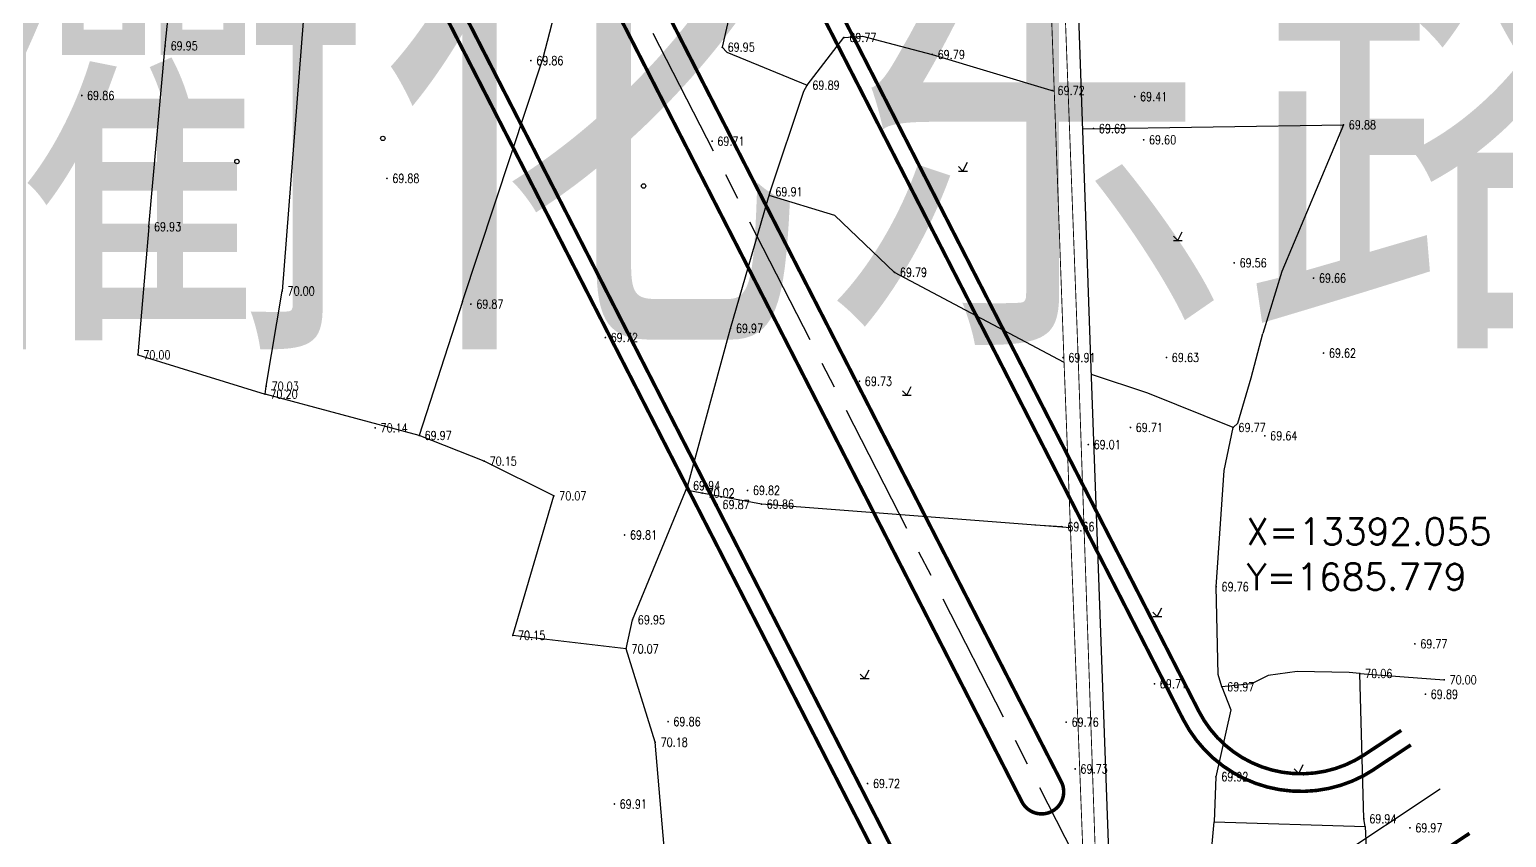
# Model space of a CAD drawing. Extents: x 10519 to 17598, y -625 to 2857.
# Drawn here: x 13277.5 to 13444.7, y 1680.6 to 1772.1 of the extents above; entities that cross this region are included whole.
import ezdxf
from ezdxf.enums import TextEntityAlignment as Align

# ---------------------------------------------------------------- set-up
doc = ezdxf.new("R2010")
doc.units = 0
doc.header["$MEASUREMENT"] = 0
doc.linetypes.add('CENTER', pattern=[2, 1.25, -0.25, 0.25, -0.25])
doc.linetypes.add('CENTERX2', pattern=[4, 2.5, -0.5, 0.5, -0.5])
doc.layers.get('0').update_dxf_attribs({"linetype": 'CONTINUOUS'})
for name, color, linetype in [('0-现状单位', 7, 'CONTINUOUS'), ('00000衢化东路中线', 1, 'CENTER'), ('00000道路边线', 2, 'CONTINUOUS'), ('0000原地形', 252, 'CONTINUOUS'), ('0000道路坐标', 3, 'CENTER'), ('GCD', 224, 'CONTINUOUS')]:
    doc.layers.add(name, color=color, linetype=linetype)
doc.styles.add('HZ', font='txt8.shx', dxfattribs={"width": 0.8, "bigfont": 'hz.shx'})
doc.styles.get("Standard").update_dxf_attribs({"font": 'txt8.shx', "width": 0.8, "bigfont": 'hz.shx'})
doc.linetypes.add('10421', pattern='A,2,[150,AAA.SHX,S=1,R=0,X=0,Y=1],1e-11', length=2)

# ---------------------------------------------------------------- blocks, each defined once
blk = doc.blocks.new('GC200')
at = {"linetype": 'Continuous', "const_width": 0.2, "flags": 128}
blk.add_lwpolyline([(-0.1, 0, 1), (0.1, 0, 1)], format="xyb", close=True, dxfattribs=at)

msp = doc.modelspace()

# ---------------------------------------------------------------- linework, layer by layer
at = {"layer": '00000衢化东路中线', "color": 6, "linetype": 'CENTERX2', "ltscale": 6}
for p, q in [((13293.33, 1878.52), (13403.37, 1663.69)), ((13437.18, 1686.07), (13403.78, 1663.97))]:
    msp.add_line(p, q, dxfattribs=at)
at = {"layer": '00000道路边线', "const_width": 0.4}
for points in [[(13154.59, 2358.11), (13269.29, 2372.28), (13149.25, 2357.45, 0.40253), (13131.77, 2335.95, 0.089321), (13175.86, 2170.88), (13298.54, 1909.76, 0.45748), (13320.39, 1903.63), (13327.02, 1893.62), (13322.37, 1890.55, 0.381993), (13317.3, 1871.2), (13408.08, 1693.99, 0.447185), (13429.7, 1688.32)], [(13428.6, 1689.98), (13428.6, 1689.98, -0.447185), (13409.86, 1694.9), (13315.67, 1878.77)], [(13076.95, 1728.12, 0.414214), (13074.41, 1715.65), (13186.93, 1545.64, 0.414214), (13207.72, 1541.4), (13374.32, 1651.66, 0.381993), (13379.4, 1671.01), (13288.62, 1848.22, 0.447185), (13266.99, 1853.89), (13076.95, 1728.12)], [(13283.43, 1853.97), (13377.62, 1670.1, -0.381993), (13373.22, 1653.33), (13207.45, 1543.62, -0.414214), (13190.82, 1547.01), (13185.3, 1555.35), (13175.55, 1570.09)], [(14733.95, 1502.22), (14669.36, 1525.24), (14326.64, 1630.98, 0.224647), (13637.4, 1531.98), (13568.88, 1486.63, -0.417908), (13534.07, 1493.95), (13429.65, 1656.13, -0.410529), (13433.98, 1676.76), (13440.5, 1681.07)]]:
    msp.add_lwpolyline(points, format="xyb", dxfattribs=at)
at = {"layer": '00000道路边线'}
msp.add_lwpolyline([(13432.77, 1692.74, 0.4, 0.4, 0), (13428.6, 1689.98, 0.4, 0.4, -0.447185), (13409.86, 1694.9, 0.4, 0.4, 0), (13319.08, 1872.11, 0.4, 0.4, -0.381993), (13323.48, 1888.88, 0.4, 0.4, 0), (13329.79, 1893.05, 0.4, 0.4, 0), (13320.87, 1906.53, 0.4, 0.4, -0.50504), (13300.35, 1910.61, 0.4, 0.4, 0), (13177.67, 2171.73, 0.4, 0.4, -0.089321), (13133.76, 2336.11, 0.4, 0.4, -0.40253), (13149.49, 2355.46, 0.4, 0.4, 0), (13154.84, 2356.12, 0, 0, 0)], format="xyseb", dxfattribs=at)
at = {"layer": '00000道路边线', "const_width": 0.4}
msp.add_lwpolyline([(13302.42, 1855.29, -1), (13306.87, 1857.57), (13394.28, 1686.92, -1), (13389.83, 1684.64)], format="xyb", close=True, dxfattribs=at)
msp.add_lwpolyline([(13433.86, 1691.09), (13429.69, 1688.33)], dxfattribs=at)
at = {"layer": '0000原地形', "linetype": 'Continuous'}
for p, q in [((13397.64, 1734.83), (13395.28, 1801.36)), ((13335.61, 1768.91), (13341.34, 1790.9)), ((13292.83, 1770.27), (13293.96, 1781.61)), ((13308.46, 1773.03, 70), (13306.07, 1742.5, 70)), ((13365.5, 1765.82, 70.09), (13369.67, 1771.21, 70.09)), ((13369.67, 1771.21, 70.09), (13371.76, 1771.37, 70.09)), ((13371.76, 1771.37, 70.09), (13379.68, 1769.29, 70.09)), ((13290.95, 1749.78), (13292.83, 1770.27)), ((13355.9, 1770.12, 69.87), (13356.41, 1769.54, 69.87)), ((13356.41, 1769.54, 69.87), (13365.5, 1765.82, 69.87)), ((13379.68, 1769.29, 70.09), (13393.48, 1765.14, 70.09)), ((13326.49, 1741.3), (13335.61, 1768.91)), ((13361.31, 1753.74, 70.09), (13365.15, 1765.13, 70.09)), ((13365.15, 1765.13, 70.09), (13365.5, 1765.82, 70.09)), ((13396.71, 1760.88, 69.69), (13426.23, 1761.33, 69.69)), ((13426.23, 1761.33, 69.69), (13419.24, 1744.72, 69.69)), ((13426.23, 1761.33), (13419.24, 1744.72)), ((13356.84, 1738.27, 70.09), (13361.31, 1753.74, 70.09)), ((13368.65, 1751.06, 69.86), (13361.19, 1753.31, 69.86)), ((13375.4, 1744.62, 69.86), (13368.65, 1751.06, 69.86)), ((13290.95, 1749.78, 70), (13289.74, 1735.28, 70)), ((13394.59, 1734.41, 69.86), (13375.4, 1744.62, 69.86)), ((13419.24, 1744.72), (13417.1, 1737.68)), ((13304.26, 1731.72, 69.97), (13306.07, 1742.5, 69.97)), ((13326.49, 1741.3, 70.07), (13321.58, 1726.14, 70.07)), ((13351.98, 1720.46, 70.09), (13356.84, 1738.27, 70.09)), ((13415.79, 1732.66, 69.77), (13417.1, 1737.68, 69.77)), ((13289.74, 1735.28, 70), (13304.13, 1730.83, 70)), ((13399.86, 1673.18), (13397.64, 1734.83)), ((13404.07, 1730.94, 69.97), (13397.7, 1733.06, 69.97)), ((13414.28, 1727.55, 69.77), (13415.79, 1732.66, 69.77)), ((13304.13, 1730.83, 69.97), (13304.26, 1731.72, 69.97)), ((13321.58, 1726.14, 69.97), (13304.13, 1730.83, 69.97)), ((13413.74, 1727.04, 69.97), (13404.07, 1730.94, 69.97)), ((13413.74, 1727.04, 69.77), (13414.28, 1727.55, 69.77)), ((13328.95, 1723.23, 70.07), (13321.58, 1726.14, 70.07)), ((13412.71, 1722.18, 69.97), (13413.74, 1727.04, 69.97)), ((13336.83, 1719.3, 70.07), (13328.95, 1723.23, 70.07)), ((13411.82, 1709.01, 69.97), (13412.71, 1722.18, 69.97)), ((13332.17, 1703.5, 70.07), (13336.83, 1719.3, 70.07)), ((13345.73, 1705.26, 70.09), (13351.98, 1720.46, 70.09)), ((13360.33, 1718.37), (13351.77, 1719.96)), ((13395.31, 1715.68), (13360.33, 1718.37)), ((13394.36, 1715.81, 69.66), (13391.28, 1715.99, 69.66)), ((13412.06, 1699.08, 69.97), (13411.82, 1709.01, 69.97)), ((13345.02, 1701.96, 70.09), (13345.73, 1705.26, 70.09)), ((13345.02, 1701.96, 70.07), (13332.17, 1703.5, 70.07)), ((13348.31, 1691.39, 70.09), (13345.02, 1701.96, 70.09)), ((13412.46, 1697.67, 69.97), (13412.06, 1699.08, 69.97)), ((13421, 1699.42, 69.97), (13417.71, 1698.97, 69.97)), ((13426.88, 1699.31, 69.97), (13421, 1699.42, 69.97)), ((13428.08, 1699.18, 69.97), (13426.88, 1699.31, 69.97)), ((13428.55, 1682.73, 69.97), (13428.08, 1699.18, 69.97)), ((13428.08, 1699.18, 69.97), (13437.64, 1698.47, 69.97)), ((13415.81, 1698.01, 69.97), (13412.46, 1697.67, 69.97)), ((13412.46, 1697.67, 69.97), (13413.49, 1695.05, 69.97)), ((13417.71, 1698.97, 69.97), (13415.81, 1698.01, 69.97)), ((13413.49, 1695.05, 69.97), (13411.79, 1687.49, 69.97)), ((13349.32, 1679.52, 70.09), (13348.31, 1691.39, 70.09)), ((13411.79, 1687.49, 69.97), (13411.58, 1682.38, 69.97)), ((13410.55, 1670.94, 70), (13411.58, 1682.38, 70)), ((13411.58, 1682.38, 70), (13428.68, 1681.85, 70)), ((13428.68, 1681.85, 69.97), (13428.55, 1682.73, 69.97)), ((13428.68, 1681.85, 70), (13429.42, 1665.87, 70))]:
    msp.add_line(p, q, dxfattribs=at)
at = {"layer": '0000原地形', "linetype": '10421'}
msp.add_line((13358.72, 1782.55, 69.87), (13355.9, 1770.12, 69.87), dxfattribs=at)
at = {"layer": '0000原地形'}
for p, q in [((13382.65, 1756.59), (13383.15, 1756.09)), ((13382.65, 1756.09), (13383.65, 1756.09)), ((13383.15, 1756.09), (13383.65, 1757.09)), ((13407.48, 1748.21), (13407.98, 1749.21)), ((13406.98, 1748.71), (13407.48, 1748.21)), ((13406.98, 1748.21), (13407.98, 1748.21)), ((13376.3, 1731.19), (13376.8, 1730.69)), ((13376.8, 1730.69), (13377.3, 1731.69)), ((13376.3, 1730.69), (13377.3, 1730.69)), ((13404.65, 1706.12), (13405.15, 1705.62)), ((13405.15, 1705.62), (13405.65, 1706.62)), ((13404.65, 1705.62), (13405.65, 1705.62)), ((13371.51, 1699.11), (13372.01, 1698.61)), ((13372.01, 1698.61), (13372.51, 1699.61)), ((13371.51, 1698.61), (13372.51, 1698.61)), ((13420.66, 1688.37), (13421.16, 1687.87)), ((13420.66, 1687.87), (13421.66, 1687.87)), ((13421.16, 1687.87), (13421.66, 1688.87))]:
    msp.add_line(p, q, dxfattribs=at)
at = {"layer": '0000原地形', "linetype": 'Continuous', "const_width": 0.1, "flags": 128}
for points in [[(13393.7, 1801.06), (13396.19, 1735.01), (13398.33, 1673.22)], [(13396.95, 1673.22), (13394.58, 1734.82), (13392.2, 1800.77)]]:
    msp.add_lwpolyline(points, dxfattribs=at)
at = {"layer": '0000原地形', "linetype": 'Continuous'}
for centre in [(13317.46, 1759.79), (13300.94, 1757.17), (13346.99, 1754.4)]:
    msp.add_ellipse(centre, major_axis=(0.177, 0.177), ratio=1, start_param=5.497787, end_param=11.780972, dxfattribs=at)

# ---------------------------------------------------------------- block references
at = {"layer": 'GCD', "linetype": 'Continuous'}
ref = msp.add_blockref('GC200', (13369.67, 1771.21, 69.77), dxfattribs=dict(at, xscale=0.5, yscale=0.5, zscale=0.5))
ref.add_attrib('height', '69.77', dxfattribs={"linetype": 'Continuous', "height": 1, "style": 'HZ', "width": 0.8}).set_placement((13370.27, 1771.21, 69.77), align=Align.MIDDLE_LEFT)
ref = msp.add_blockref('GC200', (13292.83, 1770.27, 69.94), dxfattribs=dict(at, xscale=0.5, yscale=0.5, zscale=0.5))
ref.add_attrib('height', '69.95', dxfattribs={"linetype": 'Continuous', "height": 1, "style": 'HZ', "width": 0.8}).set_placement((13293.43, 1770.27, 69.94), align=Align.MIDDLE_LEFT)
ref = msp.add_blockref('GC200', (13355.9, 1770.12, 69.95), dxfattribs=dict(at, xscale=0.5, yscale=0.5, zscale=0.5))
ref.add_attrib('height', '69.95', dxfattribs={"linetype": 'Continuous', "height": 1, "style": 'HZ', "width": 0.8}).set_placement((13356.5, 1770.12, 69.95), align=Align.MIDDLE_LEFT)
ref = msp.add_blockref('GC200', (13379.68, 1769.29, 69.79), dxfattribs=dict(at, xscale=0.5, yscale=0.5, zscale=0.5))
ref.add_attrib('height', '69.79', dxfattribs={"linetype": 'Continuous', "height": 1, "style": 'HZ', "width": 0.8}).set_placement((13380.28, 1769.29, 69.79), align=Align.MIDDLE_LEFT)
ref = msp.add_blockref('GC200', (13334.23, 1768.6, 69.86), dxfattribs=dict(at, xscale=0.5, yscale=0.5, zscale=0.5))
ref.add_attrib('height', '69.86', dxfattribs={"linetype": 'Continuous', "height": 1, "style": 'HZ', "width": 0.8}).set_placement((13334.83, 1768.6, 69.86), align=Align.MIDDLE_LEFT)
ref = msp.add_blockref('GC200', (13365.5, 1765.82, 69.89), dxfattribs=dict(at, xscale=0.5, yscale=0.5, zscale=0.5))
ref.add_attrib('height', '69.89', dxfattribs={"linetype": 'Continuous', "height": 1, "style": 'HZ', "width": 0.8}).set_placement((13366.1, 1765.82, 69.89), align=Align.MIDDLE_LEFT)
ref = msp.add_blockref('GC200', (13283.37, 1764.65), dxfattribs=dict(at, xscale=0.5, yscale=0.5, zscale=0.5))
ref.add_attrib('height', '69.86', dxfattribs={"linetype": 'Continuous', "height": 1, "style": 'HZ', "width": 0.8}).set_placement((13283.97, 1764.65), align=Align.MIDDLE_LEFT)
ref = msp.add_blockref('GC200', (13393.25, 1765.21, 69.72), dxfattribs=dict(at, xscale=0.5, yscale=0.5, zscale=0.5))
ref.add_attrib('height', '69.72', dxfattribs={"linetype": 'Continuous', "height": 1, "style": 'HZ', "width": 0.8}).set_placement((13393.85, 1765.21, 69.72), align=Align.MIDDLE_LEFT)
ref = msp.add_blockref('GC200', (13402.6, 1764.52, 69.41), dxfattribs=dict(at, xscale=0.5, yscale=0.5, zscale=0.5))
ref.add_attrib('height', '69.41', dxfattribs={"linetype": 'Continuous', "height": 1, "style": 'HZ', "width": 0.8}).set_placement((13403.2, 1764.52, 69.41), align=Align.MIDDLE_LEFT)
ref = msp.add_blockref('GC200', (13397.93, 1760.9, 69.69), dxfattribs=dict(at, xscale=0.5, yscale=0.5, zscale=0.5))
ref.add_attrib('height', '69.69', dxfattribs={"linetype": 'Continuous', "height": 1, "style": 'HZ', "width": 0.8}).set_placement((13398.53, 1760.9, 69.69), align=Align.MIDDLE_LEFT)
ref = msp.add_blockref('GC200', (13426.23, 1761.33, 69.88), dxfattribs=dict(at, xscale=0.5, yscale=0.5, zscale=0.5))
ref.add_attrib('height', '69.88', dxfattribs={"linetype": 'Continuous', "height": 1, "style": 'HZ', "width": 0.8}).set_placement((13426.83, 1761.33, 69.88), align=Align.MIDDLE_LEFT)
ref = msp.add_blockref('GC200', (13354.74, 1759.47, 69.71), dxfattribs=dict(at, xscale=0.5, yscale=0.5, zscale=0.5))
ref.add_attrib('height', '69.71', dxfattribs={"linetype": 'Continuous', "height": 1, "style": 'HZ', "width": 0.8}).set_placement((13355.34, 1759.47, 69.71), align=Align.MIDDLE_LEFT)
ref = msp.add_blockref('GC200', (13403.61, 1759.63, 69.6), dxfattribs=dict(at, xscale=0.5, yscale=0.5, zscale=0.5))
ref.add_attrib('height', '69.60', dxfattribs={"linetype": 'Continuous', "height": 1, "style": 'HZ', "width": 0.8}).set_placement((13404.21, 1759.63, 69.6), align=Align.MIDDLE_LEFT)
ref = msp.add_blockref('GC200', (13317.93, 1755.26), dxfattribs=dict(at, xscale=0.5, yscale=0.5, zscale=0.5))
ref.add_attrib('height', '69.88', dxfattribs={"linetype": 'Continuous', "height": 1, "style": 'HZ', "width": 0.8}).set_placement((13318.53, 1755.26), align=Align.MIDDLE_LEFT)
ref = msp.add_blockref('GC200', (13361.31, 1753.74, 69.91), dxfattribs=dict(at, xscale=0.5, yscale=0.5, zscale=0.5))
ref.add_attrib('height', '69.91', dxfattribs={"linetype": 'Continuous', "height": 1, "style": 'HZ', "width": 0.8}).set_placement((13361.91, 1753.74, 69.91), align=Align.MIDDLE_LEFT)
ref = msp.add_blockref('GC200', (13290.95, 1749.78, 69.93), dxfattribs=dict(at, xscale=0.5, yscale=0.5, zscale=0.5))
ref.add_attrib('height', '69.93', dxfattribs={"linetype": 'Continuous', "height": 1, "style": 'HZ', "width": 0.8}).set_placement((13291.55, 1749.78, 69.93), align=Align.MIDDLE_LEFT)
ref = msp.add_blockref('GC200', (13413.86, 1745.69, 69.56), dxfattribs=dict(at, xscale=0.5, yscale=0.5, zscale=0.5))
ref.add_attrib('height', '69.56', dxfattribs={"linetype": 'Continuous', "height": 1, "style": 'HZ', "width": 0.8}).set_placement((13414.46, 1745.69, 69.56), align=Align.MIDDLE_LEFT)
ref = msp.add_blockref('GC200', (13375.4, 1744.62, 69.79), dxfattribs=dict(at, xscale=0.5, yscale=0.5, zscale=0.5))
ref.add_attrib('height', '69.79', dxfattribs={"linetype": 'Continuous', "height": 1, "style": 'HZ', "width": 0.8}).set_placement((13376, 1744.62, 69.79), align=Align.MIDDLE_LEFT)
ref = msp.add_blockref('GC200', (13422.85, 1743.97, 69.66), dxfattribs=dict(at, xscale=0.5, yscale=0.5, zscale=0.5))
ref.add_attrib('height', '69.66', dxfattribs={"linetype": 'Continuous', "height": 1, "style": 'HZ', "width": 0.8}).set_placement((13423.45, 1743.97, 69.66), align=Align.MIDDLE_LEFT)
ref = msp.add_blockref('GC200', (13306.07, 1742.5, 70), dxfattribs=dict(at, xscale=0.5, yscale=0.5, zscale=0.5))
ref.add_attrib('height', '70.00', dxfattribs={"linetype": 'Continuous', "height": 1, "style": 'HZ', "width": 0.8}).set_placement((13306.67, 1742.5, 70), align=Align.MIDDLE_LEFT)
ref = msp.add_blockref('GC200', (13327.44, 1741.02, 69.87), dxfattribs=dict(at, xscale=0.5, yscale=0.5, zscale=0.5))
ref.add_attrib('height', '69.87', dxfattribs={"linetype": 'Continuous', "height": 1, "style": 'HZ', "width": 0.8}).set_placement((13328.04, 1741.02, 69.87), align=Align.MIDDLE_LEFT)
ref = msp.add_blockref('GC200', (13342.66, 1737.23), dxfattribs=dict(at, xscale=0.5, yscale=0.5, zscale=0.5))
ref.add_attrib('height', '69.72', dxfattribs={"linetype": 'Continuous', "height": 1, "style": 'HZ', "width": 0.8}).set_placement((13343.26, 1737.23), align=Align.MIDDLE_LEFT)
ref = msp.add_blockref('GC200', (13356.84, 1738.27, 69.97), dxfattribs=dict(at, xscale=0.5, yscale=0.5, zscale=0.5))
ref.add_attrib('height', '69.97', dxfattribs={"linetype": 'Continuous', "height": 1, "style": 'HZ', "width": 0.8}).set_placement((13357.44, 1738.27, 69.97), align=Align.MIDDLE_LEFT)
ref = msp.add_blockref('GC200', (13423.98, 1735.48, 69.62), dxfattribs=dict(at, xscale=0.5, yscale=0.5, zscale=0.5))
ref.add_attrib('height', '69.62', dxfattribs={"linetype": 'Continuous', "height": 1, "style": 'HZ', "width": 0.8}).set_placement((13424.58, 1735.48, 69.62), align=Align.MIDDLE_LEFT)
ref = msp.add_blockref('GC200', (13289.74, 1735.28, 70), dxfattribs=dict(at, xscale=0.5, yscale=0.5, zscale=0.5))
ref.add_attrib('height', '70.00', dxfattribs={"linetype": 'Continuous', "height": 1, "style": 'HZ', "width": 0.8}).set_placement((13290.34, 1735.28, 70), align=Align.MIDDLE_LEFT)
ref = msp.add_blockref('GC200', (13394.48, 1734.96, 69.91), dxfattribs=dict(at, xscale=0.5, yscale=0.5, zscale=0.5))
ref.add_attrib('height', '69.91', dxfattribs={"linetype": 'Continuous', "height": 1, "style": 'HZ', "width": 0.8}).set_placement((13395.08, 1734.96, 69.91), align=Align.MIDDLE_LEFT)
ref = msp.add_blockref('GC200', (13406.19, 1734.97, 69.62), dxfattribs=dict(at, xscale=0.5, yscale=0.5, zscale=0.5))
ref.add_attrib('height', '69.63', dxfattribs={"linetype": 'Continuous', "height": 1, "style": 'HZ', "width": 0.8}).set_placement((13406.79, 1734.97, 69.62), align=Align.MIDDLE_LEFT)
ref = msp.add_blockref('GC200', (13371.43, 1732.28), dxfattribs=dict(at, xscale=0.5, yscale=0.5, zscale=0.5))
ref.add_attrib('height', '69.73', dxfattribs={"linetype": 'Continuous', "height": 1, "style": 'HZ', "width": 0.8}).set_placement((13372.03, 1732.28), align=Align.MIDDLE_LEFT)
ref = msp.add_blockref('GC200', (13304.13, 1730.83, 70.2), dxfattribs=dict(at, xscale=0.5, yscale=0.5, zscale=0.5))
ref.add_attrib('height', '70.20', dxfattribs={"linetype": 'Continuous', "height": 1, "style": 'HZ', "width": 0.8}).set_placement((13304.73, 1730.83, 70.2), align=Align.MIDDLE_LEFT)
ref = msp.add_blockref('GC200', (13304.26, 1731.72, 70.03), dxfattribs=dict(at, xscale=0.5, yscale=0.5, zscale=0.5))
ref.add_attrib('height', '70.03', dxfattribs={"linetype": 'Continuous', "height": 1, "style": 'HZ', "width": 0.8}).set_placement((13304.86, 1731.72, 70.03), align=Align.MIDDLE_LEFT)
ref = msp.add_blockref('GC200', (13316.6, 1727, 70.14), dxfattribs=dict(at, xscale=0.5, yscale=0.5, zscale=0.5))
ref.add_attrib('height', '70.14', dxfattribs={"linetype": 'Continuous', "height": 1, "style": 'HZ', "width": 0.8}).set_placement((13317.2, 1727, 70.14), align=Align.MIDDLE_LEFT)
ref = msp.add_blockref('GC200', (13402.11, 1727.05, 69.71), dxfattribs=dict(at, xscale=0.5, yscale=0.5, zscale=0.5))
ref.add_attrib('height', '69.71', dxfattribs={"linetype": 'Continuous', "height": 1, "style": 'HZ', "width": 0.8}).set_placement((13402.71, 1727.05, 69.71), align=Align.MIDDLE_LEFT)
ref = msp.add_blockref('GC200', (13413.74, 1727.04, 69.77), dxfattribs=dict(at, xscale=0.5, yscale=0.5, zscale=0.5))
ref.add_attrib('height', '69.77', dxfattribs={"linetype": 'Continuous', "height": 1, "style": 'HZ', "width": 0.8}).set_placement((13414.34, 1727.04, 69.77), align=Align.MIDDLE_LEFT)
ref = msp.add_blockref('GC200', (13321.58, 1726.14, 69.97), dxfattribs=dict(at, xscale=0.5, yscale=0.5, zscale=0.5))
ref.add_attrib('height', '69.97', dxfattribs={"linetype": 'Continuous', "height": 1, "style": 'HZ', "width": 0.8}).set_placement((13322.18, 1726.14, 69.97), align=Align.MIDDLE_LEFT)
ref = msp.add_blockref('GC200', (13417.33, 1726.11, 69.64), dxfattribs=dict(at, xscale=0.5, yscale=0.5, zscale=0.5))
ref.add_attrib('height', '69.64', dxfattribs={"linetype": 'Continuous', "height": 1, "style": 'HZ', "width": 0.8}).set_placement((13417.93, 1726.11, 69.64), align=Align.MIDDLE_LEFT)
ref = msp.add_blockref('GC200', (13397.34, 1725.11, 69), dxfattribs=dict(at, xscale=0.5, yscale=0.5, zscale=0.5))
ref.add_attrib('height', '69.01', dxfattribs={"linetype": 'Continuous', "height": 1, "style": 'HZ', "width": 0.8}).set_placement((13397.94, 1725.11, 69), align=Align.MIDDLE_LEFT)
ref = msp.add_blockref('GC200', (13328.95, 1723.23, 70.15), dxfattribs=dict(at, xscale=0.5, yscale=0.5, zscale=0.5))
ref.add_attrib('height', '70.15', dxfattribs={"linetype": 'Continuous', "height": 1, "style": 'HZ', "width": 0.8}).set_placement((13329.55, 1723.23, 70.15), align=Align.MIDDLE_LEFT)
ref = msp.add_blockref('GC200', (13351.98, 1720.46, 69.94), dxfattribs=dict(at, xscale=0.5, yscale=0.5, zscale=0.5))
ref.add_attrib('height', '69.94', dxfattribs={"linetype": 'Continuous', "height": 1, "style": 'HZ', "width": 0.8}).set_placement((13352.58, 1720.46, 69.94), align=Align.MIDDLE_LEFT)
ref = msp.add_blockref('GC200', (13336.83, 1719.3, 70.07), dxfattribs=dict(at, xscale=0.5, yscale=0.5, zscale=0.5))
ref.add_attrib('height', '70.07', dxfattribs={"linetype": 'Continuous', "height": 1, "style": 'HZ', "width": 0.8}).set_placement((13337.43, 1719.3, 70.07), align=Align.MIDDLE_LEFT)
ref = msp.add_blockref('GC200', (13353.63, 1719.62, 70.02), dxfattribs=dict(at, xscale=0.5, yscale=0.5, zscale=0.5))
ref.add_attrib('height', '70.02', dxfattribs={"linetype": 'Continuous', "height": 1, "style": 'HZ', "width": 0.8}).set_placement((13354.23, 1719.62, 70.02), align=Align.MIDDLE_LEFT)
ref = msp.add_blockref('GC200', (13358.76, 1719.92, 69.82), dxfattribs=dict(at, xscale=0.5, yscale=0.5, zscale=0.5))
ref.add_attrib('height', '69.82', dxfattribs={"linetype": 'Continuous', "height": 1, "style": 'HZ', "width": 0.8}).set_placement((13359.36, 1719.92, 69.82), align=Align.MIDDLE_LEFT)
ref = msp.add_blockref('GC200', (13355.32, 1718.32, 69.87), dxfattribs=dict(at, xscale=0.5, yscale=0.5, zscale=0.5))
ref.add_attrib('height', '69.87', dxfattribs={"linetype": 'Continuous', "height": 1, "style": 'HZ', "width": 0.8}).set_placement((13355.92, 1718.32, 69.87), align=Align.MIDDLE_LEFT)
ref = msp.add_blockref('GC200', (13360.33, 1718.37, 69.86), dxfattribs=dict(at, xscale=0.5, yscale=0.5, zscale=0.5))
ref.add_attrib('height', '69.86', dxfattribs={"linetype": 'Continuous', "height": 1, "style": 'HZ', "width": 0.8}).set_placement((13360.93, 1718.37, 69.86), align=Align.MIDDLE_LEFT)
ref = msp.add_blockref('GC200', (13394.36, 1715.81, 69.66), dxfattribs=dict(at, xscale=0.5, yscale=0.5, zscale=0.5))
ref.add_attrib('height', '69.66', dxfattribs={"linetype": 'Continuous', "height": 1, "style": 'HZ', "width": 0.8}).set_placement((13394.96, 1715.81, 69.66), align=Align.MIDDLE_LEFT)
ref = msp.add_blockref('GC200', (13344.84, 1714.87, 69.81), dxfattribs=dict(at, xscale=0.5, yscale=0.5, zscale=0.5))
ref.add_attrib('height', '69.81', dxfattribs={"linetype": 'Continuous', "height": 1, "style": 'HZ', "width": 0.8}).set_placement((13345.44, 1714.87, 69.81), align=Align.MIDDLE_LEFT)
ref = msp.add_blockref('GC200', (13411.82, 1709.01, 69.76), dxfattribs=dict(at, xscale=0.5, yscale=0.5, zscale=0.5))
ref.add_attrib('height', '69.76', dxfattribs={"linetype": 'Continuous', "height": 1, "style": 'HZ', "width": 0.8}).set_placement((13412.42, 1709.01, 69.76), align=Align.MIDDLE_LEFT)
ref = msp.add_blockref('GC200', (13345.73, 1705.26, 69.95), dxfattribs=dict(at, xscale=0.5, yscale=0.5, zscale=0.5))
ref.add_attrib('height', '69.95', dxfattribs={"linetype": 'Continuous', "height": 1, "style": 'HZ', "width": 0.8}).set_placement((13346.33, 1705.26, 69.95), align=Align.MIDDLE_LEFT)
ref = msp.add_blockref('GC200', (13332.17, 1703.5, 70.15), dxfattribs=dict(at, xscale=0.5, yscale=0.5, zscale=0.5))
ref.add_attrib('height', '70.15', dxfattribs={"linetype": 'Continuous', "height": 1, "style": 'HZ', "width": 0.8}).set_placement((13332.77, 1703.5, 70.15), align=Align.MIDDLE_LEFT)
ref = msp.add_blockref('GC200', (13345.02, 1701.96, 70.07), dxfattribs=dict(at, xscale=0.5, yscale=0.5, zscale=0.5))
ref.add_attrib('height', '70.07', dxfattribs={"linetype": 'Continuous', "height": 1, "style": 'HZ', "width": 0.8}).set_placement((13345.62, 1701.96, 70.07), align=Align.MIDDLE_LEFT)
ref = msp.add_blockref('GC200', (13434.32, 1702.54, 69.77), dxfattribs=dict(at, xscale=0.5, yscale=0.5, zscale=0.5))
ref.add_attrib('height', '69.77', dxfattribs={"linetype": 'Continuous', "height": 1, "style": 'HZ', "width": 0.8}).set_placement((13434.92, 1702.54, 69.77), align=Align.MIDDLE_LEFT)
ref = msp.add_blockref('GC200', (13428.08, 1699.18, 70.06), dxfattribs=dict(at, xscale=0.5, yscale=0.5, zscale=0.5))
ref.add_attrib('height', '70.06', dxfattribs={"linetype": 'Continuous', "height": 1, "style": 'HZ', "width": 0.8}).set_placement((13428.68, 1699.18, 70.06), align=Align.MIDDLE_LEFT)
ref = msp.add_blockref('GC200', (13404.83, 1698.01), dxfattribs=dict(at, xscale=0.5, yscale=0.5, zscale=0.5))
ref.add_attrib('height', '69.71', dxfattribs={"linetype": 'Continuous', "height": 1, "style": 'HZ', "width": 0.8}).set_placement((13405.43, 1698.01), align=Align.MIDDLE_LEFT)
ref = msp.add_blockref('GC200', (13412.46, 1697.67, 69.97), dxfattribs=dict(at, xscale=0.5, yscale=0.5, zscale=0.5))
ref.add_attrib('height', '69.97', dxfattribs={"linetype": 'Continuous', "height": 1, "style": 'HZ', "width": 0.8}).set_placement((13413.06, 1697.67, 69.97), align=Align.MIDDLE_LEFT)
ref = msp.add_blockref('GC200', (13437.64, 1698.47, 70), dxfattribs=dict(at, xscale=0.5, yscale=0.5, zscale=0.5))
ref.add_attrib('height', '70.00', dxfattribs={"linetype": 'Continuous', "height": 1, "style": 'HZ', "width": 0.8}).set_placement((13438.24, 1698.47, 70), align=Align.MIDDLE_LEFT)
ref = msp.add_blockref('GC200', (13435.51, 1696.83, 69.89), dxfattribs=dict(at, xscale=0.5, yscale=0.5, zscale=0.5))
ref.add_attrib('height', '69.89', dxfattribs={"linetype": 'Continuous', "height": 1, "style": 'HZ', "width": 0.8}).set_placement((13436.11, 1696.83, 69.89), align=Align.MIDDLE_LEFT)
ref = msp.add_blockref('GC200', (13349.76, 1693.73, 69.86), dxfattribs=dict(at, xscale=0.5, yscale=0.5, zscale=0.5))
ref.add_attrib('height', '69.86', dxfattribs={"linetype": 'Continuous', "height": 1, "style": 'HZ', "width": 0.8}).set_placement((13350.36, 1693.73, 69.86), align=Align.MIDDLE_LEFT)
ref = msp.add_blockref('GC200', (13394.84, 1693.67, 69.76), dxfattribs=dict(at, xscale=0.5, yscale=0.5, zscale=0.5))
ref.add_attrib('height', '69.76', dxfattribs={"linetype": 'Continuous', "height": 1, "style": 'HZ', "width": 0.8}).set_placement((13395.44, 1693.67, 69.76), align=Align.MIDDLE_LEFT)
ref = msp.add_blockref('GC200', (13348.31, 1691.39, 70.18), dxfattribs=dict(at, xscale=0.5, yscale=0.5, zscale=0.5))
ref.add_attrib('height', '70.18', dxfattribs={"linetype": 'Continuous', "height": 1, "style": 'HZ', "width": 0.8}).set_placement((13348.91, 1691.39, 70.18), align=Align.MIDDLE_LEFT)
ref = msp.add_blockref('GC200', (13395.85, 1688.37, 69.73), dxfattribs=dict(at, xscale=0.5, yscale=0.5, zscale=0.5))
ref.add_attrib('height', '69.73', dxfattribs={"linetype": 'Continuous', "height": 1, "style": 'HZ', "width": 0.8}).set_placement((13396.45, 1688.37, 69.73), align=Align.MIDDLE_LEFT)
ref = msp.add_blockref('GC200', (13411.79, 1687.49, 69.92), dxfattribs=dict(at, xscale=0.5, yscale=0.5, zscale=0.5))
ref.add_attrib('height', '69.92', dxfattribs={"linetype": 'Continuous', "height": 1, "style": 'HZ', "width": 0.8}).set_placement((13412.39, 1687.49, 69.92), align=Align.MIDDLE_LEFT)
ref = msp.add_blockref('GC200', (13372.35, 1686.72, 69.72), dxfattribs=dict(at, xscale=0.5, yscale=0.5, zscale=0.5))
ref.add_attrib('height', '69.72', dxfattribs={"linetype": 'Continuous', "height": 1, "style": 'HZ', "width": 0.8}).set_placement((13372.95, 1686.72, 69.72), align=Align.MIDDLE_LEFT)
ref = msp.add_blockref('GC200', (13343.68, 1684.4, 69.91), dxfattribs=dict(at, xscale=0.5, yscale=0.5, zscale=0.5))
ref.add_attrib('height', '69.91', dxfattribs={"linetype": 'Continuous', "height": 1, "style": 'HZ', "width": 0.8}).set_placement((13344.28, 1684.4, 69.91), align=Align.MIDDLE_LEFT)
ref = msp.add_blockref('GC200', (13428.55, 1682.73, 69.94), dxfattribs=dict(at, xscale=0.5, yscale=0.5, zscale=0.5))
ref.add_attrib('height', '69.94', dxfattribs={"linetype": 'Continuous', "height": 1, "style": 'HZ', "width": 0.8}).set_placement((13429.15, 1682.73, 69.94), align=Align.MIDDLE_LEFT)
ref = msp.add_blockref('GC200', (13433.76, 1681.7, 69.97), dxfattribs=dict(at, xscale=0.5, yscale=0.5, zscale=0.5))
ref.add_attrib('height', '69.97', dxfattribs={"linetype": 'Continuous', "height": 1, "style": 'HZ', "width": 0.8}).set_placement((13434.36, 1681.7, 69.97), align=Align.MIDDLE_LEFT)

# ---------------------------------------------------------------- texts
at = {"layer": '0-现状单位', "insert": (13119.89, 1785.8, 140.97), "char_height": 45, "width": 14634.4293, "attachment_point": 1}
msp.add_mtext('{\\fFangSong_GB2312|b0|i0|c134|p49;衢州市衢化东路一期（赣州街-物流大道）工程规划公示图}', dxfattribs=at)
at = {"layer": '0000道路坐标', "linetype": 'ByBlock'}
msp.add_text('X=13392.055', height=3, dxfattribs=at).set_placement((13415.23, 1713.76))
msp.add_text('Y=1685.779', height=3, dxfattribs=at).set_placement((13415.23, 1711.63), align=Align.TOP_LEFT)

doc.saveas('drawing.dxf')
